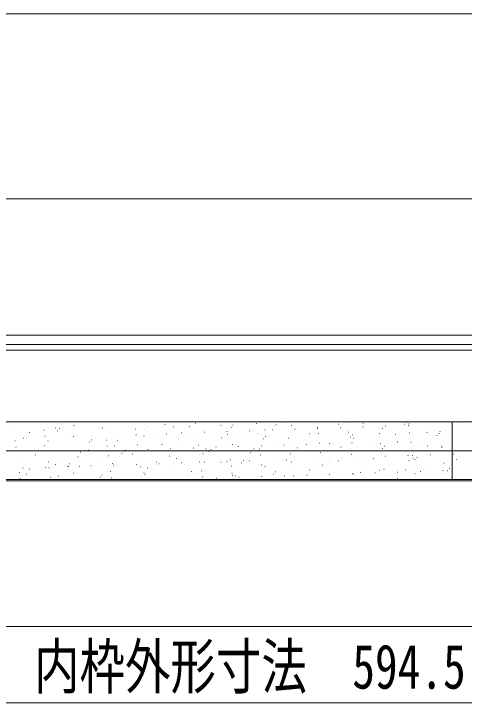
# Model space of a CAD drawing. Units: millimetres, scale not verified. Extents: x -1600 to 1600, y -1108 to 1108.
# Drawn here: x 480.7 to 675.2, y 805.3 to 1107.7 of the extents above; entities that cross this region are included whole.
import ezdxf
from ezdxf.enums import TextEntityAlignment as Align

# ---------------------------------------------------------------- set-up
doc = ezdxf.new("R2010")
doc.units = ezdxf.units.MM
doc.header["$LTSCALE"] = 10
for name, color, linetype, lineweight in [('0-1_zumenwaku', 6, 'Continuous', 9), ('0-5_0', 3, 'Continuous', 9), ('0-A_SUNPO', 5, 'Continuous', 9)]:
    doc.layers.add(name, color=color, linetype=linetype, lineweight=lineweight)
doc.styles.add('ＭＳ ゴシック', font='')
doc.styles.get('ＭＳ ゴシック').set_extended_font_data('MS Gothic')

msp = doc.modelspace()

# ---------------------------------------------------------------- linework, layer by layer
at = {"layer": '0-1_zumenwaku'}
msp.add_line((-1598.16, 1027.73), (1032.24, 1027.73), dxfattribs=at)
msp.add_lwpolyline([(-1599.76, -1108.27), (1600.24, -1108.27), (1600.24, 1107.73), (-1599.76, 1107.73)], close=True, dxfattribs=at)
at = {"layer": '0-5_0', "color": 2}
for p, q in [((-285.39, 968.81), (866.01, 968.81)), ((866.01, 964.81), (-285.39, 964.81)), ((752.66, 918.81), (350.71, 918.81)), ((325.47, 905.81), (772.66, 905.81)), ((325.56, 906.31), (772.66, 906.31))]:
    msp.add_line(p, q, dxfattribs=at)
at = {"layer": '0-5_0'}
for p, q in [((309.41, 962.31), (867.71, 962.31)), ((498.68, 928.6), (498.78, 928.6)), ((500.05, 930.74), (500.15, 930.74)), ((500.25, 928.41), (500.35, 928.41)), ((506.58, 929.79), (506.68, 929.79)), ((518.89, 928.61), (518.99, 928.61)), ((519.21, 929.09), (519.31, 929.09)), ((519.66, 930.34), (519.76, 930.34)), ((537.79, 929.1), (537.89, 929.1)), ((545.99, 930.16), (546.09, 930.16)), ((549.59, 929.19), (549.69, 929.19)), ((556.43, 929.3), (556.53, 929.3)), ((559.07, 930.72), (559.17, 930.72)), ((570.12, 929.68), (570.22, 929.68)), ((572.52, 928.5), (572.62, 928.5)), ((574.48, 928.86), (574.58, 928.86)), ((575.33, 929.8), (575.43, 929.8)), ((585.4, 930.54), (585.5, 930.54)), ((593.97, 930), (594.07, 930)), ((598.48, 931.09), (598.58, 931.09)), ((600.51, 929.78), (600.61, 929.78)), ((611.92, 928.44), (612.02, 928.44)), ((611.93, 928.88), (612.03, 928.88)), ((612.02, 929.56), (612.12, 929.56)), ((612.87, 930.49), (612.97, 930.49)), ((621.03, 930.27), (621.13, 930.27)), ((621.71, 928.76), (621.81, 928.76)), ((624.81, 930.92), (624.91, 930.92)), ((631.5, 929.08), (631.6, 929.08)), ((631.51, 930.69), (631.61, 930.69)), ((640.06, 928.41), (640.16, 928.41)), ((641.29, 929.4), (641.39, 929.4)), ((649.56, 930.25), (649.66, 930.25)), ((650.41, 931.19), (650.51, 931.19)), ((651.08, 929.72), (651.18, 929.72)), ((651.33, 929.25), (651.43, 929.25)), ((651.42, 930.37), (651.52, 930.37)), ((660.86, 930.04), (660.96, 930.04)), ((664.22, 931.29), (664.32, 931.29)), ((670.16, 931), (670.26, 931)), ((670.65, 930.36), (670.75, 930.36)), ((671.95, 930.86), (672.05, 930.86)), ((481.35, 927.91), (481.45, 927.91)), ((487.33, 926.64), (487.43, 926.64)), ((493.7, 927.75), (493.8, 927.75)), ((499.4, 927.47), (499.5, 927.47)), ((507.13, 925.66), (507.23, 925.66)), ((523.83, 925.56), (523.93, 925.56)), ((533.11, 928.12), (533.21, 928.12)), ((533.46, 925.48), (533.56, 925.48)), ((533.62, 925.88), (533.72, 925.88)), ((536.94, 928.17), (537.04, 928.17)), ((538.24, 927.23), (538.34, 927.23)), ((543.41, 926.2), (543.51, 926.2)), ((546.54, 926.03), (546.64, 926.03)), ((553.19, 926.52), (553.29, 926.52)), ((557.4, 925.58), (557.5, 925.58)), ((562.98, 926.84), (563.08, 926.84)), ((572.77, 927.16), (572.87, 927.16)), ((572.86, 925.86), (572.96, 925.86)), ((582.56, 927.48), (582.66, 927.48)), ((585.94, 926.41), (586.04, 926.41)), ((587.79, 925.68), (587.89, 925.68)), ((589.15, 927.82), (589.25, 927.82)), ((592.35, 927.8), (592.45, 927.8)), ((602.13, 928.12), (602.23, 928.12)), ((608.31, 926.17), (608.41, 926.17)), ((612.27, 926.23), (612.37, 926.23)), ((625.35, 926.79), (625.45, 926.79)), ((626.87, 925.63), (626.97, 925.63)), ((638.7, 926.27), (638.8, 926.27)), ((645.51, 925.83), (645.61, 925.83)), ((651.68, 926.61), (651.78, 926.61)), ((659.23, 926.76), (659.33, 926.76)), ((663.56, 925.39), (663.66, 925.39)), ((664.41, 926.33), (664.51, 926.33)), ((664.76, 927.16), (664.86, 927.16)), ((481.16, 923.06), (481.26, 923.06)), ((484.68, 924.28), (484.78, 924.28)), ((485.96, 924.49), (486.06, 924.49)), ((494.05, 925.1), (494.15, 925.1)), ((494.46, 924.6), (494.56, 924.6)), ((495.35, 923.05), (495.45, 923.05)), ((504.25, 924.92), (504.35, 924.92)), ((506.49, 924.99), (506.59, 924.99)), ((513.4, 922.62), (513.5, 922.62)), ((514.04, 925.24), (514.14, 925.24)), ((514.25, 923.55), (514.35, 923.55)), ((520.57, 923.44), (520.67, 923.44)), ((525.52, 923.12), (525.62, 923.12)), ((532.89, 923.75), (532.99, 923.75)), ((536.87, 925.08), (536.97, 925.08)), ((550.94, 923.31), (551.04, 923.31)), ((551.79, 924.25), (551.89, 924.25)), ((559.98, 923.82), (560.08, 923.82)), ((570.43, 924.44), (570.53, 924.44)), ((576.43, 923.72), (576.53, 923.72)), ((588.48, 924), (588.58, 924)), ((589.33, 924.94), (589.43, 924.94)), ((599.39, 924.19), (599.49, 924.19)), ((607.97, 925.14), (608.07, 925.14)), ((626.02, 924.7), (626.12, 924.7)), ((627.34, 924.31), (627.44, 924.31)), ((636.52, 922.53), (636.62, 922.53)), ((638.8, 924.57), (638.9, 924.57)), ((646.31, 922.85), (646.41, 922.85)), ((646.51, 922.66), (646.61, 922.66)), ((652.23, 922.48), (652.33, 922.48)), ((656.1, 923.17), (656.2, 923.17)), ((665.89, 923.49), (665.99, 923.49)), ((481.51, 920.42), (481.61, 920.42)), ((493.77, 920.88), (493.87, 920.88)), ((494.59, 920.97), (494.69, 920.97)), ((520.92, 920.8), (521.02, 920.8)), ((524.15, 920.98), (524.25, 920.98)), ((534, 921.35), (534.1, 921.35)), ((538.64, 919.33), (538.74, 919.33)), ((544.68, 921.48), (544.78, 921.48)), ((548.43, 919.65), (548.53, 919.65)), ((558.22, 919.97), (558.32, 919.97)), ((560.33, 921.17), (560.43, 921.17)), ((563.71, 919.61), (563.81, 919.61)), ((565.79, 919.39), (565.89, 919.39)), ((568.01, 920.29), (568.11, 920.29)), ((573.41, 921.73), (573.51, 921.73)), ((575.06, 921.57), (575.16, 921.57)), ((577.8, 920.61), (577.9, 920.61)), ((584.43, 919.58), (584.53, 919.58)), ((586.85, 919.51), (586.95, 919.51)), ((587.58, 920.93), (587.68, 920.93)), ((595.59, 922.07), (595.69, 922.07)), ((597.37, 921.25), (597.47, 921.25)), ((599.74, 921.55), (599.84, 921.55)), ((603.33, 920.08), (603.43, 920.08)), ((607.16, 921.57), (607.26, 921.57)), ((612.82, 922.1), (612.92, 922.1)), ((614.62, 920.2), (614.72, 920.2)), ((616.95, 921.89), (617.05, 921.89)), ((621.97, 920.28), (622.07, 920.28)), ((625.98, 922.16), (626.08, 922.16)), ((626.26, 919.89), (626.36, 919.89)), ((626.74, 922.21), (626.84, 922.21)), ((639.15, 921.93), (639.25, 921.93)), ((640.02, 919.84), (640.12, 919.84)), ((640.87, 920.77), (640.97, 920.77)), ((659.51, 920.97), (659.61, 920.97)), ((665.53, 920.79), (665.63, 920.79)), ((665.67, 920.26), (665.77, 920.26)), ((481.05, 916.78), (481.15, 916.78)), ((481.72, 918.81), (481.82, 918.81)), ((481.72, 918.81), (481.82, 918.81)), ((482.05, 916.29), (482.15, 916.29)), ((482.34, 918.81), (482.44, 918.81)), ((489.7, 917.73), (489.8, 917.73)), ((489.86, 917.06), (489.96, 917.06)), ((490.71, 918), (490.81, 918)), ((494.88, 918.81), (494.98, 918.81)), ((499.49, 918.05), (499.59, 918.05)), ((508.03, 918.81), (508.13, 918.81)), ((508.03, 918.76), (508.13, 918.76)), ((509.28, 918.37), (509.38, 918.37)), ((509.35, 918.2), (509.45, 918.2)), ((509.91, 918.81), (510.01, 918.81)), ((511.43, 916.88), (511.53, 916.88)), ((512.66, 918.81), (512.76, 918.81)), ((512.66, 918.81), (512.76, 918.81)), ((512.8, 919.02), (512.9, 919.02)), ((519.07, 918.69), (519.17, 918.69)), ((521.18, 918.81), (521.28, 918.81)), ((521.18, 918.81), (521.28, 918.81)), ((521.46, 916.67), (521.56, 916.67)), ((522.77, 918.81), (522.87, 918.81)), ((527.4, 917.76), (527.5, 917.76)), ((528.25, 918.69), (528.35, 918.69)), ((528.85, 919.01), (528.95, 919.01)), ((529.01, 918.81), (529.11, 918.81)), ((529.01, 918.81), (529.11, 918.81)), ((531.96, 917.37), (532.06, 917.37)), ((532.87, 918.81), (532.97, 918.81)), ((534.33, 918.81), (534.43, 918.81)), ((539.04, 918.81), (539.14, 918.81)), ((539.04, 918.81), (539.14, 918.81)), ((546.89, 918.89), (546.99, 918.89)), ((547.44, 919.13), (547.54, 919.13)), ((547.79, 916.49), (547.89, 916.49)), ((549.08, 918.81), (549.18, 918.81)), ((549.08, 918.81), (549.18, 918.81)), ((559.11, 918.81), (559.21, 918.81)), ((559.11, 918.81), (559.21, 918.81)), ((560.64, 918.81), (560.74, 918.81)), ((560.64, 918.81), (560.74, 918.81)), ((560.87, 917.04), (560.97, 917.04)), ((562.34, 917.47), (562.44, 917.47)), ((563.19, 918.81), (563.29, 918.81)), ((563.19, 918.81), (563.29, 918.81)), ((564.94, 918.45), (565.04, 918.45)), ((565.26, 918.81), (565.36, 918.81)), ((565.26, 918.81), (565.36, 918.81)), ((569.14, 918.81), (569.24, 918.81)), ((569.14, 918.81), (569.24, 918.81)), ((573.3, 918.81), (573.4, 918.81)), ((573.79, 918.81), (573.89, 918.81)), ((579.18, 918.81), (579.28, 918.81)), ((579.18, 918.81), (579.28, 918.81)), ((582.87, 917.96), (582.97, 917.96)), ((583.41, 918.81), (583.51, 918.81)), ((587.2, 916.87), (587.3, 916.87)), ((589.21, 918.81), (589.31, 918.81)), ((589.21, 918.81), (589.31, 918.81)), ((599.24, 918.81), (599.34, 918.81)), ((599.24, 918.81), (599.34, 918.81)), ((600.1, 918.81), (600.2, 918.81)), ((600.1, 918.81), (600.2, 918.81)), ((600.28, 917.42), (600.38, 917.42)), ((602.17, 918.81), (602.27, 918.81)), ((602.48, 919.14), (602.58, 919.14)), ((609.28, 918.81), (609.38, 918.81)), ((609.28, 918.81), (609.38, 918.81)), ((613.25, 918.81), (613.35, 918.81)), ((613.26, 918.06), (613.36, 918.06)), ((613.73, 918.81), (613.83, 918.81)), ((613.73, 918.81), (613.83, 918.81)), ((619.31, 918.81), (619.41, 918.81)), ((619.31, 918.81), (619.41, 918.81)), ((623.84, 918.81), (623.94, 918.81)), ((626.61, 917.24), (626.71, 917.24)), ((629.35, 918.81), (629.45, 918.81)), ((629.35, 918.81), (629.45, 918.81)), ((633.78, 918.55), (633.88, 918.55)), ((633.94, 918.81), (634.04, 918.81)), ((639.07, 918.81), (639.17, 918.81)), ((639.38, 918.81), (639.48, 918.81)), ((639.38, 918.81), (639.48, 918.81)), ((639.56, 918.81), (639.66, 918.81)), ((639.56, 918.81), (639.66, 918.81)), ((639.69, 917.8), (639.79, 917.8)), ((641.23, 916.4), (641.33, 916.4)), ((649.41, 918.81), (649.51, 918.81)), ((649.41, 918.81), (649.51, 918.81)), ((651.01, 916.72), (651.11, 916.72)), ((652.71, 918.81), (652.81, 918.81)), ((652.81, 916.69), (652.91, 916.69)), ((659.45, 918.81), (659.55, 918.81)), ((659.45, 918.81), (659.55, 918.81)), ((660.8, 917.04), (660.9, 917.04)), ((664.17, 918.65), (664.27, 918.65)), ((664.27, 918.81), (664.37, 918.81)), ((664.27, 918.81), (664.37, 918.81)), ((666.02, 917.62), (666.12, 917.62)), ((669.48, 918.81), (669.58, 918.81)), ((669.48, 918.81), (669.58, 918.81)), ((670.16, 917.92), (670.26, 917.92)), ((670.16, 917.92), (670.26, 917.92)), ((670.59, 917.36), (670.69, 917.36)), ((674.37, 918.81), (674.47, 918.81)), ((495.5, 914.07), (495.6, 914.07)), ((500.08, 914.92), (500.18, 914.92)), ((508.38, 916.11), (508.48, 916.11)), ((519.24, 913.27), (519.34, 913.27)), ((523.35, 913.34), (523.45, 913.34)), ((534.91, 914.45), (535.01, 914.45)), ((542.25, 913.83), (542.35, 913.83)), ((543.34, 913.2), (543.44, 913.2)), ((549.62, 913.37), (549.72, 913.37)), ((550.99, 915.51), (551.09, 915.51)), ((553.13, 913.52), (553.23, 913.52)), ((560.89, 914.03), (560.99, 914.03)), ((562.92, 913.84), (563.02, 913.84)), ((570.15, 913.86), (570.25, 913.86)), ((572.71, 914.16), (572.81, 914.16)), ((574.32, 914.83), (574.42, 914.83)), ((578.94, 913.59), (579.04, 913.59)), ((579.79, 914.53), (579.89, 914.53)), ((582.5, 914.48), (582.6, 914.48)), ((592.28, 914.8), (592.38, 914.8)), ((598.43, 914.72), (598.53, 914.72)), ((600.53, 913.96), (600.63, 913.96)), ((601.9, 916.1), (602, 916.1)), ((602.07, 915.12), (602.17, 915.12)), ((611.86, 915.44), (611.96, 915.44)), ((613.73, 915.2), (613.83, 915.2)), ((616.48, 914.29), (616.58, 914.29)), ((617.33, 915.22), (617.43, 915.22)), ((621.06, 914.45), (621.16, 914.45)), ((621.65, 915.76), (621.75, 915.76)), ((631.44, 916.08), (631.54, 916.08)), ((635.97, 915.42), (636.07, 915.42)), ((651.45, 914.55), (651.55, 914.55)), ((653.13, 915.58), (653.23, 915.58)), ((654.02, 914.98), (654.12, 914.98)), ((654.87, 915.92), (654.97, 915.92)), ((666.56, 913.49), (666.66, 913.49)), ((671.98, 915.04), (672.08, 915.04)), ((673.51, 916.11), (673.61, 916.11)), ((484.61, 911.28), (484.71, 911.28)), ((485.81, 912.64), (485.91, 912.64)), ((487.35, 910.82), (487.45, 910.82)), ((494.4, 911.6), (494.5, 911.6)), ((495.85, 911.43), (495.95, 911.43)), ((498.71, 912.78), (498.81, 912.78)), ((503.85, 912.2), (503.95, 912.2)), ((504.19, 911.92), (504.29, 911.92)), ((504.71, 913.14), (504.81, 913.14)), ((508.93, 911.98), (509.03, 911.98)), ((513.98, 912.24), (514.08, 912.24)), ((523.77, 912.56), (523.87, 912.56)), ((533.55, 912.88), (533.65, 912.88)), ((535.26, 911.8), (535.36, 911.8)), ((538.27, 911.41), (538.37, 911.41)), ((541.4, 912.9), (541.5, 912.9)), ((548.34, 912.36), (548.44, 912.36)), ((574.66, 912.18), (574.76, 912.18)), ((587.74, 912.74), (587.84, 912.74)), ((589.18, 912), (589.28, 912)), ((601.19, 910.52), (601.29, 910.52)), ((608.34, 910.35), (608.44, 910.35)), ((614.07, 912.56), (614.17, 912.56)), ((627.15, 913.11), (627.25, 913.11)), ((631.33, 910.36), (631.43, 910.36)), ((638.73, 910.45), (638.83, 910.45)), ((640.09, 912.59), (640.19, 912.59)), ((640.6, 910.9), (640.7, 910.9)), ((649.97, 910.56), (650.07, 910.56)), ((653.48, 912.94), (653.58, 912.94)), ((659.25, 910.94), (659.35, 910.94)), ((666.06, 910.19), (666.16, 910.19)), ((668.87, 911.06), (668.97, 911.06)), ((481.17, 907.59), (481.27, 907.59)), ((482.96, 909.39), (483.06, 909.39)), ((485.99, 908.67), (486.09, 908.67)), ((496.39, 907.3), (496.49, 907.3)), ((499.81, 907.78), (499.91, 907.78)), ((506.52, 909.17), (506.62, 909.17)), ((517.85, 907.34), (517.95, 907.34)), ((518.71, 908.28), (518.81, 908.28)), ((522.37, 909.77), (522.47, 909.77)), ((525.55, 907.3), (525.65, 907.3)), ((535.8, 907.67), (535.9, 907.67)), ((536.9, 909.26), (537, 909.26)), ((537.35, 908.48), (537.45, 908.48)), ((555.39, 908.04), (555.49, 908.04)), ((556.25, 908.97), (556.35, 908.97)), ((557.43, 909.76), (557.53, 909.76)), ((561.78, 910.14), (561.88, 910.14)), ((562.13, 907.5), (562.23, 907.5)), ((574.89, 909.17), (574.99, 909.17)), ((575.21, 908.05), (575.31, 908.05)), ((576.46, 907.9), (576.56, 907.9)), ((577.96, 907.31), (578.06, 907.31)), ((587.75, 907.63), (587.85, 907.63)), ((587.81, 909.86), (587.91, 909.86)), ((592.93, 908.73), (593.03, 908.73)), ((593.79, 909.67), (593.89, 909.67)), ((597.54, 907.95), (597.64, 907.95)), ((601.54, 907.88), (601.64, 907.88)), ((607.33, 908.27), (607.43, 908.27)), ((612.43, 909.87), (612.53, 909.87)), ((614.62, 908.43), (614.72, 908.43)), ((617.12, 908.59), (617.22, 908.59)), ((626.91, 908.91), (627.01, 908.91)), ((627.37, 908.49), (627.47, 908.49)), ((630.47, 909.43), (630.57, 909.43)), ((636.69, 909.23), (636.79, 909.23)), ((640.95, 908.25), (641.05, 908.25)), ((646.48, 909.55), (646.58, 909.55)), ((654.03, 908.81), (654.13, 908.81)), ((656.27, 909.87), (656.37, 909.87)), ((668.01, 910.12), (668.11, 910.12)), ((483.31, 906.74), (483.41, 906.74)), ((483.37, 906.31), (483.47, 906.31)), ((483.37, 906.31), (483.47, 906.31)), ((484.48, 906.31), (484.58, 906.31)), ((488.43, 906.31), (488.53, 906.31)), ((494.59, 906.31), (494.69, 906.31)), ((496.52, 906.31), (496.62, 906.31)), ((498.46, 906.31), (498.56, 906.31)), ((508.5, 906.31), (508.6, 906.31)), ((509.67, 906.31), (509.77, 906.31)), ((516.9, 906.31), (517, 906.31)), ((518.53, 906.31), (518.63, 906.31)), ((522.72, 907.12), (522.82, 907.12)), ((522.83, 906.31), (522.93, 906.31)), ((522.83, 906.31), (522.93, 906.31)), ((524.91, 906.31), (525.01, 906.31)), ((524.91, 906.31), (525.01, 906.31)), ((528.57, 906.31), (528.67, 906.31)), ((535.02, 906.31), (535.12, 906.31)), ((535.98, 906.31), (536.08, 906.31)), ((538.6, 906.31), (538.7, 906.31)), ((545.12, 906.31), (545.22, 906.31)), ((548.6, 906.35), (548.7, 906.35)), ((549.13, 906.31), (549.23, 906.31)), ((553.81, 906.31), (553.91, 906.31)), ((558.39, 906.67), (558.49, 906.67)), ((562.29, 906.31), (562.39, 906.31)), ((562.29, 906.31), (562.39, 906.31)), ((568.18, 906.99), (568.28, 906.99)), ((575.44, 906.31), (575.54, 906.31)), ((575.45, 906.31), (575.55, 906.31)), ((575.45, 906.31), (575.55, 906.31)), ((585.55, 906.31), (585.65, 906.31)), ((588.59, 906.31), (588.69, 906.31)), ((590.71, 906.31), (590.81, 906.31)), ((595.66, 906.31), (595.76, 906.31)), ((601.74, 906.31), (601.84, 906.31)), ((601.74, 906.31), (601.84, 906.31)), ((614.9, 906.31), (615, 906.31)), ((625.98, 906.31), (626.08, 906.31)), ((626.01, 906.34), (626.11, 906.34)), ((627.62, 906.31), (627.72, 906.31)), ((628.05, 906.31), (628.15, 906.31)), ((636.09, 906.31), (636.19, 906.31)), ((641.2, 906.31), (641.3, 906.31)), ((641.2, 906.31), (641.3, 906.31)), ((646.53, 906.84), (646.63, 906.84)), ((654.36, 906.31), (654.46, 906.31)), ((664.52, 906.31), (664.62, 906.31)), ((667.47, 906.59), (667.57, 906.59))]:
    msp.add_line(p, q, dxfattribs=at)
at = {"layer": '0-5_0', "color": 7}
msp.add_line((882.81, 918.81), (424.47, 918.81), dxfattribs=at)
at = {"layer": '0-5_0', "color": 2}
msp.add_lwpolyline([(351.21, 931.31), (866.71, 931.31), (351.21, 931.31)], dxfattribs=at)
at = {"layer": '0-5_0'}
for points in [[(468.01, 931.31), (670.16, 931.31), (670.16, 918.81), (351.21, 918.81)], [(810.11, 931.31), (670.16, 931.31), (670.16, 918.81), (866.71, 918.81)]]:
    msp.add_lwpolyline(points, dxfattribs=at)
for points in [[(350.71, 918.81), (670.16, 918.81), (670.16, 906.31), (350.71, 906.31)], [(882.81, 906.31), (882.81, 918.81), (670.16, 918.81), (670.16, 906.31)]]:
    msp.add_lwpolyline(points, close=True, dxfattribs=at)
at = {"layer": '0-A_SUNPO', "color": 1}
for p, q in [((-232.68, 842.8), (813.3, 842.8)), ((877.81, 809.8), (299.31, 809.8))]:
    msp.add_line(p, q, dxfattribs=at)

# ---------------------------------------------------------------- texts
at = {"layer": '0-A_SUNPO', "color": 2, "style": 'ＭＳ ゴシック', "width": 0.75}
msp.add_text('内枠外形寸法\u3000594.5', height=19.21, dxfattribs=at).set_placement((489.4, 810.1), align=Align.BOTTOM_LEFT)

doc.saveas('drawing.dxf')
